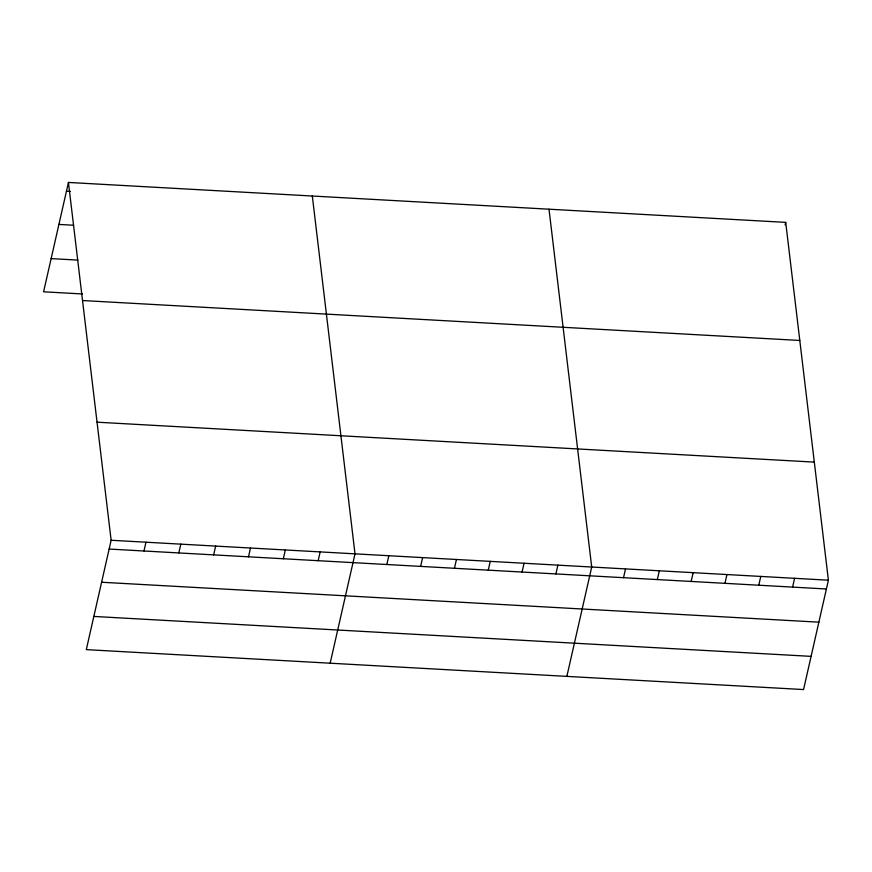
<?xml version="1.0" encoding="UTF-8"?>
<svg xmlns="http://www.w3.org/2000/svg" width="872" height="872" viewBox="0 0 872 872"><rect width="100%" height="100%" fill="white"/><g stroke="black" fill="none" stroke-linecap="round" stroke-linejoin="round"><path stroke-width="1.31" d="M68.441 182.444L111.136 540.269L86.295 649.629L803.559 689.556L828.4 580.196L785.705 222.371L68.441 182.444L43.6 291.804L82.459 293.962M143.989 550.995L145.984 542.21M178.825 552.935L180.82 544.15M213.662 554.875L215.657 546.09M248.498 556.816L250.493 548.03M283.335 558.756L285.329 549.97M318.171 560.696L320.166 551.911M330.161 663.2L355.013 553.851L312.318 196.026M386.83 564.511L388.825 555.726M420.642 566.397L422.637 557.611M454.454 568.282L456.448 559.497M488.266 570.157L490.26 561.383M522.077 572.043L524.072 563.258M555.9 573.929L557.895 565.143M566.865 676.378L591.707 567.029L549.011 209.193M623.524 577.689L625.518 568.904M657.335 579.575L659.33 570.789M691.147 581.461L693.142 572.675M785.138 224.889L785.705 222.371M724.959 583.335L726.954 574.55M758.782 585.221L760.776 576.436M792.594 587.107L794.588 578.321M66.446 191.23L70.469 191.459M58.904 224.42L73.651 225.238M51.143 258.613L77.935 260.107M82.535 300.535L799.798 340.462M97.054 422.19L814.306 462.116M111.136 540.269L828.4 580.196M109.142 549.055L826.405 588.982M101.61 582.245L818.863 622.172M93.838 616.439L811.091 656.365"/></g></svg>
